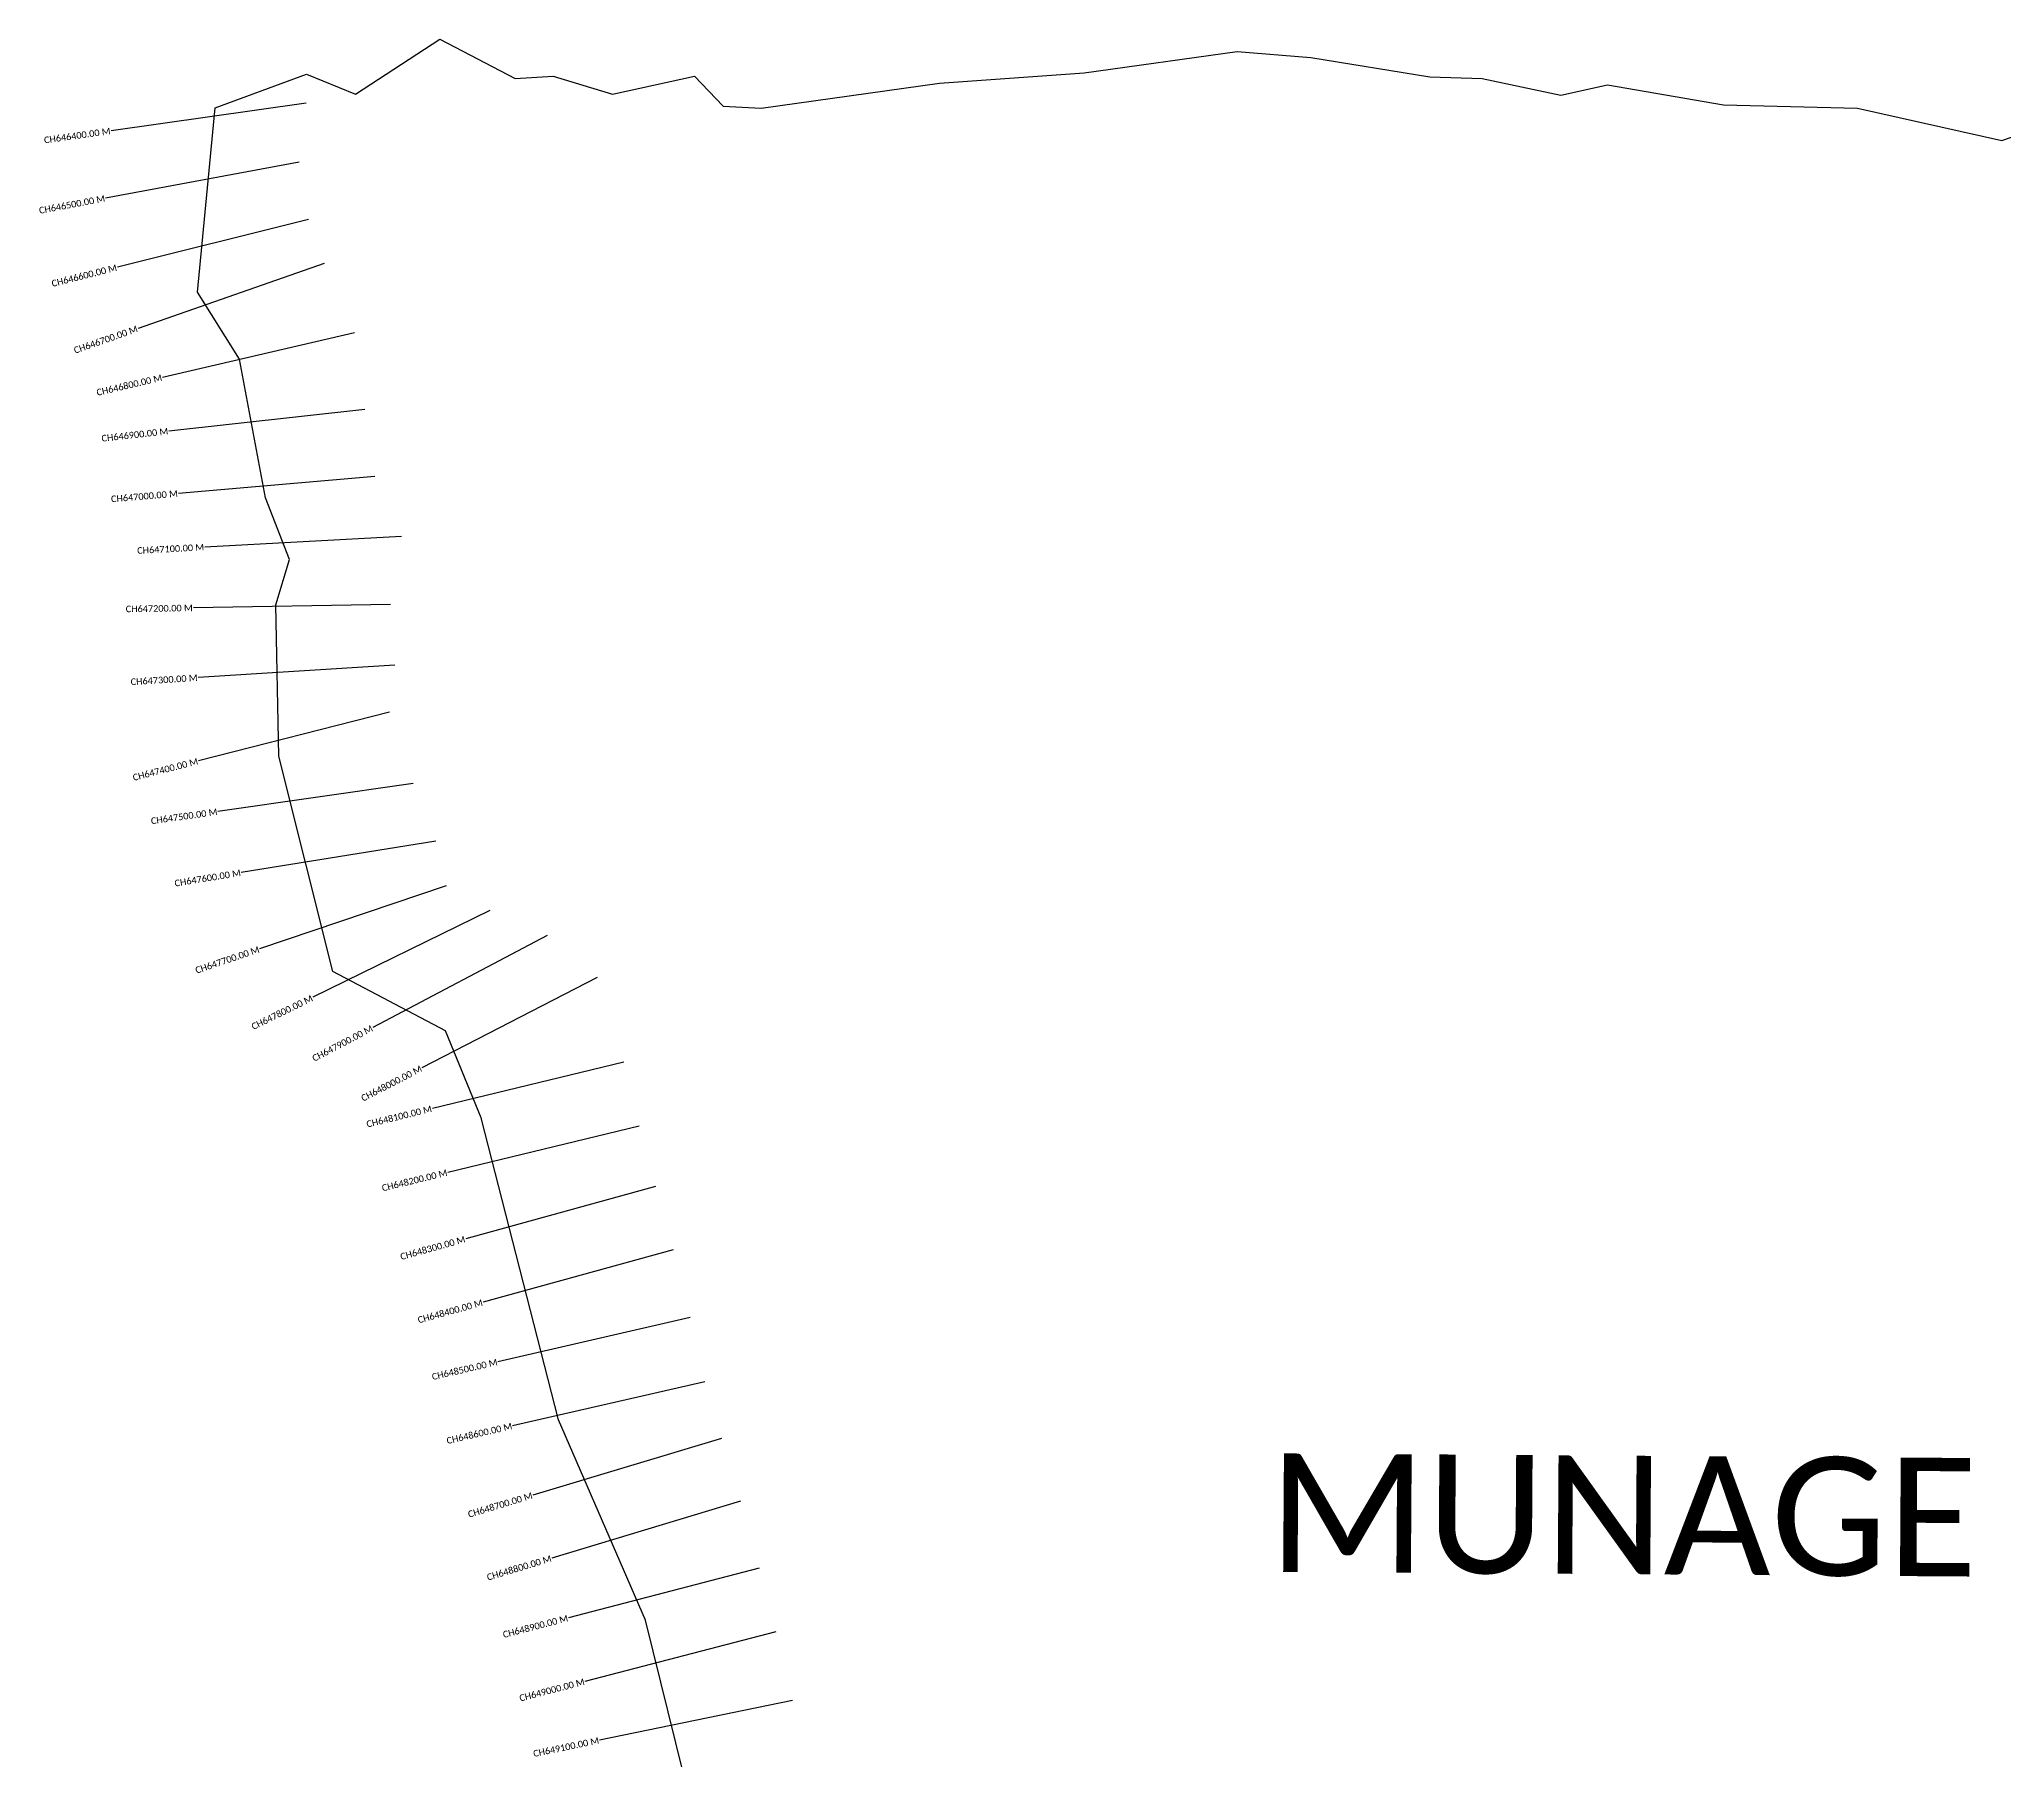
# Model space of a CAD drawing. Header units: metres. Extents: x 330410 to 335694, y 1793047 to 1798110.
# Drawn here: x 330410 to 333402, y 1795490 to 1798110 of the extents above; entities that cross this region are included whole.
import ezdxf
from ezdxf.enums import TextEntityAlignment as Align

# ---------------------------------------------------------------- set-up
doc = ezdxf.new("R2010")
doc.units = ezdxf.units.M
for name, color, linetype in [('CS', 134, 'Continuous'), ('CSMark', 6, 'Continuous'), ('village', 3, 'Continuous'), ('VILLAGE NAME', 250, 'Continuous')]:
    doc.layers.add(name, color=color, linetype=linetype)
doc.styles.add('Legend', font='calibri.ttf')

msp = doc.modelspace()

# ---------------------------------------------------------------- linework, layer by layer
at = {"layer": 'CS'}
for p, q in [((330815.9, 1798012.8), (330518.8, 1797971)), ((330805.5, 1797923.3), (330510.6, 1797868.3)), ((330819.5, 1797836), (330528.5, 1797763.2)), ((330843.1, 1797769.1), (330559.9, 1797670.3)), ((330889.5, 1797663.4), (330597.2, 1797595.7)), ((330905, 1797546.8), (330606.8, 1797514)), ((330920.4, 1797444.6), (330621.5, 1797419.2)), ((330961.1, 1797353.3), (330661.5, 1797337.5)), ((330944.1, 1797249.8), (330644.2, 1797244.9)), ((330950.9, 1797157.8), (330651.5, 1797138.8)), ((330942.6, 1797086.4), (330652, 1797012)), ((330978.6, 1796977.4), (330681.6, 1796934.9)), ((331013.4, 1796889.7), (330717.2, 1796841.9)), ((331029.3, 1796821.9), (330745.1, 1796725.8)), ((331095.4, 1796784.1), (330826, 1796652.2)), ((331182.7, 1796746.1), (330917.3, 1796606.4)), ((331258.8, 1796682.4), (330992.1, 1796544.9)), ((331299.5, 1796553.5), (331008, 1796483)), ((331323.1, 1796456.3), (331031.5, 1796385.8)), ((331347.9, 1796364.5), (331058.8, 1796284.6)), ((331374.6, 1796268.1), (331085.4, 1796188.2)), ((331400.3, 1796164.7), (331107.9, 1796097.6)), ((331422.6, 1796067.2), (331130.2, 1796000.1)), ((331448.4, 1795980.9), (331161.1, 1795894.6)), ((331477.2, 1795885.2), (331189.9, 1795798.8)), ((331505.6, 1795783.5), (331215.2, 1795707.9)), ((331530.7, 1795686.7), (331240.4, 1795611.1)), ((331556.5, 1795582.1), (331262.6, 1795521.6))]:
    msp.add_line(p, q, dxfattribs=at)
at = {"layer": 'village', "color": 3, "true_color": 0x00ff00}
msp.add_polyline3d([(331482.6, 1795096.9, 0), (331332.3, 1795704.2, 0), (331199.9, 1796009.1, 0), (331082.3, 1796469, 0), (331028.2, 1796601.4, 0), (330856.6, 1796691.6, 0), (330774.3, 1797019.4, 0), (330769.7, 1797249.3, 0), (330790.6, 1797318.4, 0), (330754.1, 1797412.2, 0), (330714.5, 1797623.4, 0), (330650.4, 1797725.2, 0), (330677.2, 1798005.8, 0), (330816.3, 1798057.4, 0), (330890.9, 1798026.7, 0), (331019.3, 1798110.2, 0), (331133.9, 1798050.4, 0), (331191.9, 1798053.9, 0), (331282.3, 1798026.8, 0), (331407.1, 1798053.9, 0), (331450.6, 1798008.2, 0), (331508.4, 1798005.6, 0), (331780.1, 1798043.7, 0), (332000.4, 1798059.1, 0), (332233.4, 1798091.9, 0), (332345.3, 1798082.5, 0), (332526.6, 1798053.2, 0), (332606.4, 1798050.7, 0), (332726.1, 1798025.2, 0), (332796.9, 1798040.7, 0), (332973.6, 1798010.5, 0), (333177.8, 1798005.3, 0), (333397.3, 1797956, 0), (333574.2, 1798017.8, 0)], dxfattribs=at)

# ---------------------------------------------------------------- texts
at = {"layer": 'CSMark', "style": 'Legend'}
for s, rotation, p in [('CH646400.00 M', 8.0073, (330517.9, 1797970.8)), ('CH646500.00 M', 10.5551, (330509.6, 1797868.2)), ('CH646600.00 M', 14.0446, (330527.5, 1797763)), ('CH646700.00 M', 19.2338, (330558.9, 1797670)), ('CH646800.00 M', 13.0524, (330596.3, 1797595.5)), ('CH646900.00 M', 6.2718, (330605.8, 1797513.9)), ('CH647000.00 M', 4.8538, (330620.5, 1797419.1)), ('CH647100.00 M', 3.0127, (330660.5, 1797337.4)), ('CH647200.00 M', 0.9453, (330643.2, 1797244.9)), ('CH647300.00 M', 3.6431, (330650.5, 1797138.7)), ('CH647400.00 M', 14.3621, (330651, 1797011.7)), ('CH647500.00 M', 8.1365, (330680.6, 1796934.8)), ('CH647600.00 M', 9.1687, (330716.3, 1796841.8)), ('CH647700.00 M', 18.6877, (330744.2, 1796725.5)), ('CH647800.00 M', 26.095, (330825.1, 1796651.7)), ('CH647900.00 M', 27.7591, (330916.4, 1796605.9)), ('CH648000.00 M', 27.2688, (330991.2, 1796544.5)), ('CH648100.00 M', 13.5992, (331007, 1796482.8)), ('CH648200.00 M', 13.5992, (331030.5, 1796385.6)), ('CH648300.00 M', 15.453, (331057.8, 1796284.3)), ('CH648400.00 M', 15.453, (331084.4, 1796187.9)), ('CH648500.00 M', 12.9249, (331106.9, 1796097.3)), ('CH648600.00 M', 12.9249, (331129.3, 1795999.9)), ('CH648700.00 M', 16.7327, (331160.2, 1795894.3)), ('CH648800.00 M', 16.7327, (331189, 1795798.5)), ('CH648900.00 M', 14.5903, (331214.3, 1795707.6)), ('CH649000.00 M', 14.5903, (331239.5, 1795610.9)), ('CH649100.00 M', 11.6212, (331261.6, 1795521.4))]:
    msp.add_text(s, height=10, rotation=rotation, dxfattribs=at).set_placement(p, align=Align.MIDDLE_RIGHT)
at = {"layer": 'VILLAGE NAME', "insert": (332281.6, 1795958.2), "char_height": 180.345, "attachment_point": 1, "rotation": 359.6139}
msp.add_mtext_dynamic_manual_height_columns('{\\fCalibri|b0|i0|c0|p34;MUNAGE}', width=1779.605, gutter_width=901.7, heights=[0], dxfattribs=at)

doc.saveas('drawing.dxf')
